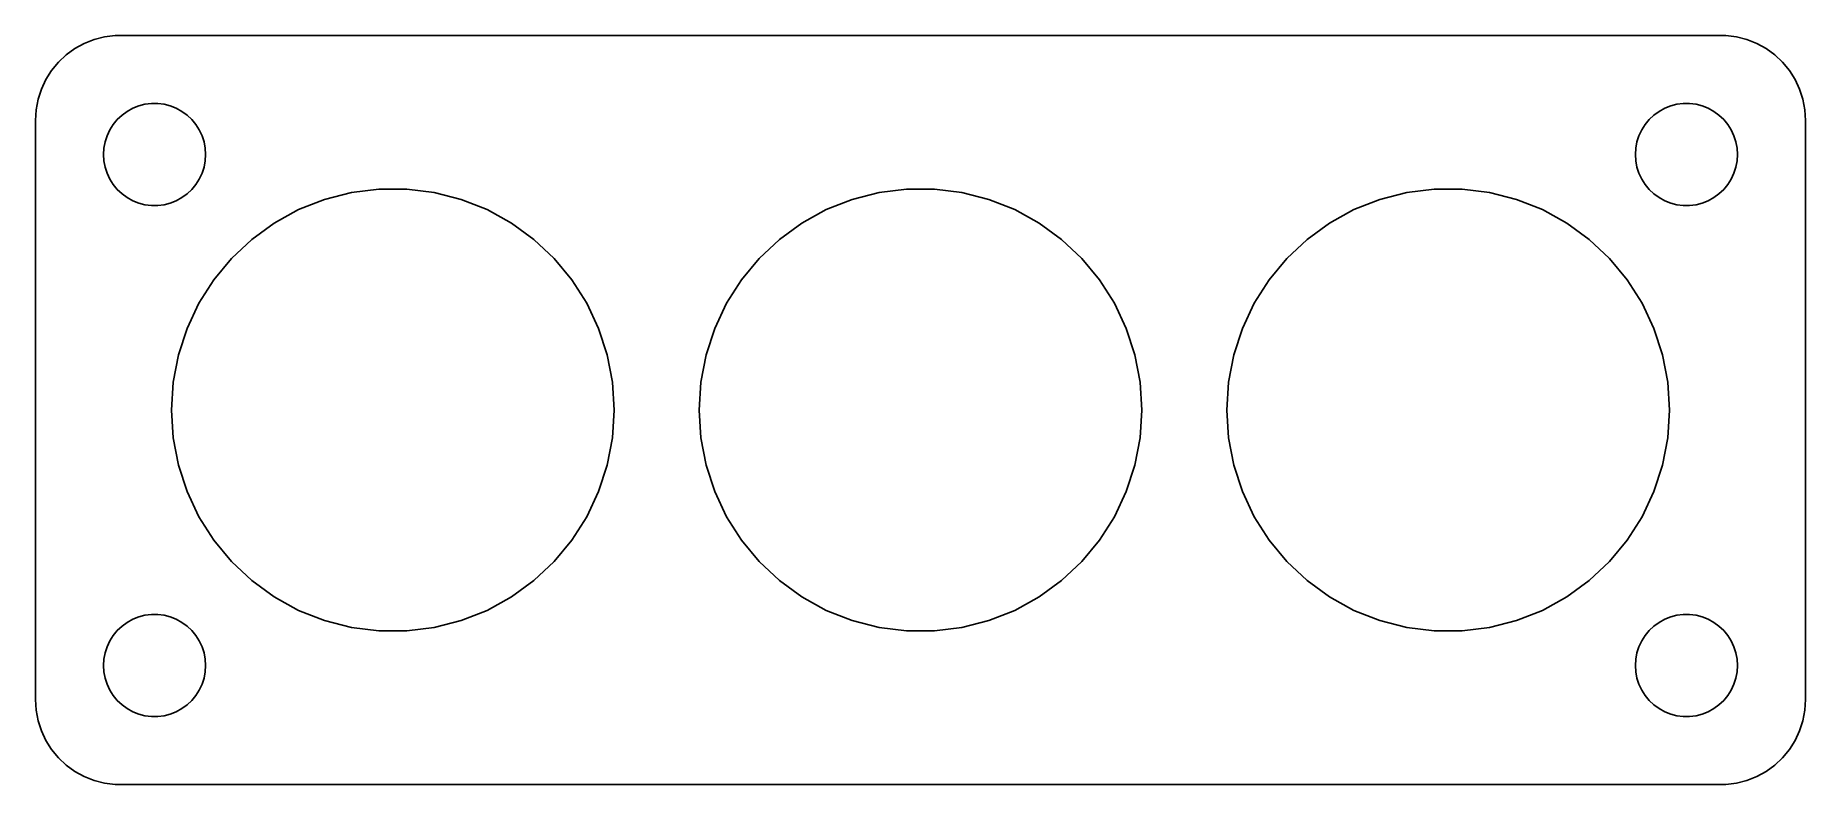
# Model space of a CAD drawing. Header units: metres. Extents: x -52 to 52, y -22 to 22.
import ezdxf

# ---------------------------------------------------------------- set-up
doc = ezdxf.new("R2010")
doc.units = ezdxf.units.M

msp = doc.modelspace()

# ---------------------------------------------------------------- linework, layer by layer
for p, q in [((-47.9369, 21.9114), (-48.5451, 21.7553)), ((-47.3139, 21.9901), (-47.9369, 21.9114)), ((47.3139, 21.9901), (-47.3139, 21.9901)), ((47.9369, 21.9114), (47.3139, 21.9901)), ((48.5451, 21.7553), (47.9369, 21.9114)), ((-50.1871, 20.8526), (-50.6448, 20.4227)), ((-49.6791, 21.2216), (-50.1871, 20.8526)), ((-49.1289, 21.5241), (-49.6791, 21.2216)), ((-48.5451, 21.7553), (-49.1289, 21.5241)), ((49.1289, 21.5241), (48.5451, 21.7553)), ((49.6791, 21.2216), (49.1289, 21.5241)), ((50.1871, 20.8526), (49.6791, 21.2216)), ((50.6448, 20.4227), (50.1871, 20.8526)), ((-51.0451, 19.9389), (-51.3815, 19.4088)), ((-50.6448, 20.4227), (-51.0451, 19.9389)), ((51.0451, 19.9389), (50.6448, 20.4227)), ((51.3815, 19.4088), (51.0451, 19.9389)), ((-51.6489, 18.8406), (-51.8429, 18.2434)), ((-51.3815, 19.4088), (-51.6489, 18.8406)), ((51.6489, 18.8406), (51.3815, 19.4088)), ((51.8429, 18.2434), (51.6489, 18.8406)), ((-51.8429, 18.2434), (-51.9606, 17.6267)), ((-46.6075, 17.533), (-46.2773, 17.7145)), ((-46.2773, 17.7145), (-45.927, 17.8532)), ((-45.927, 17.8532), (-45.5621, 17.9469)), ((-45.5621, 17.9469), (-45.1884, 17.9941)), ((-45.1884, 17.9941), (-44.8116, 17.9941)), ((-44.8116, 17.9941), (-44.4379, 17.9469)), ((-44.4379, 17.9469), (-44.0729, 17.8532)), ((-44.0729, 17.8532), (-43.7227, 17.7145)), ((-43.7227, 17.7145), (-43.3925, 17.533)), ((43.3925, 17.533), (43.7227, 17.7145)), ((43.7227, 17.7145), (44.0729, 17.8532)), ((44.0729, 17.8532), (44.4379, 17.9469)), ((44.4379, 17.9469), (44.8116, 17.9941)), ((44.8116, 17.9941), (45.1884, 17.9941)), ((45.1884, 17.9941), (45.5621, 17.9469)), ((45.5621, 17.9469), (45.927, 17.8532)), ((45.927, 17.8532), (46.2773, 17.7145)), ((46.2773, 17.7145), (46.6075, 17.533)), ((51.9606, 17.6267), (51.8429, 18.2434)), ((-51.9606, 17.6267), (-52, 17)), ((-52, 17), (-52, -17)), ((-47.6289, 16.4453), (-47.427, 16.7634)), ((-47.427, 16.7634), (-47.1869, 17.0536)), ((-47.1869, 17.0536), (-46.9123, 17.3115)), ((-46.9123, 17.3115), (-46.6075, 17.533)), ((-43.3925, 17.533), (-43.0877, 17.3115)), ((-43.0877, 17.3115), (-42.8131, 17.0536)), ((-42.8131, 17.0536), (-42.5729, 16.7634)), ((-42.5729, 16.7634), (-42.3711, 16.4453)), ((42.3711, 16.4453), (42.5729, 16.7634)), ((42.5729, 16.7634), (42.8131, 17.0536)), ((42.8131, 17.0536), (43.0877, 17.3115)), ((43.0877, 17.3115), (43.3925, 17.533)), ((46.6075, 17.533), (46.9123, 17.3115)), ((46.9123, 17.3115), (47.1869, 17.0536)), ((47.1869, 17.0536), (47.427, 16.7634)), ((47.427, 16.7634), (47.6289, 16.4453)), ((52, 17), (51.9606, 17.6267)), ((52, -17), (52, 17)), ((-47.9763, 15.376), (-47.9057, 15.7461)), ((-47.9057, 15.7461), (-47.7893, 16.1044)), ((-47.7893, 16.1044), (-47.6289, 16.4453)), ((-42.3711, 16.4453), (-42.2107, 16.1044)), ((-42.2107, 16.1044), (-42.0942, 15.7461)), ((-42.0942, 15.7461), (-42.0237, 15.376)), ((42.0237, 15.376), (42.0942, 15.7461)), ((42.0942, 15.7461), (42.2107, 16.1044)), ((42.2107, 16.1044), (42.3711, 16.4453)), ((47.6289, 16.4453), (47.7893, 16.1044)), ((47.7893, 16.1044), (47.9057, 15.7461)), ((47.9057, 15.7461), (47.9763, 15.376)), ((-48, 15), (-47.9763, 15.376)), ((-47.9763, 14.624), (-48, 15)), ((-47.9057, 14.2539), (-47.9763, 14.624)), ((-42.0237, 14.624), (-42.0942, 14.2539)), ((-42.0237, 15.376), (-42, 15)), ((-42, 15), (-42.0237, 14.624)), ((42, 15), (42.0237, 15.376)), ((42.0237, 14.624), (42, 15)), ((42.0942, 14.2539), (42.0237, 14.624)), ((47.9763, 14.624), (47.9057, 14.2539)), ((47.9763, 15.376), (48, 15)), ((48, 15), (47.9763, 14.624)), ((-47.7893, 13.8956), (-47.9057, 14.2539)), ((-47.6289, 13.5547), (-47.7893, 13.8956)), ((-47.427, 13.2366), (-47.6289, 13.5547)), ((-42.3711, 13.5547), (-42.5729, 13.2366)), ((-42.2107, 13.8956), (-42.3711, 13.5547)), ((-42.0942, 14.2539), (-42.2107, 13.8956)), ((42.2107, 13.8956), (42.0942, 14.2539)), ((42.3711, 13.5547), (42.2107, 13.8956)), ((42.5729, 13.2366), (42.3711, 13.5547)), ((47.6289, 13.5547), (47.427, 13.2366)), ((47.7893, 13.8956), (47.6289, 13.5547)), ((47.9057, 14.2539), (47.7893, 13.8956)), ((-47.1869, 12.9464), (-47.427, 13.2366)), ((-46.9123, 12.6884), (-47.1869, 12.9464)), ((-46.6075, 12.467), (-46.9123, 12.6884)), ((-43.0877, 12.6884), (-43.3925, 12.467)), ((-42.8131, 12.9464), (-43.0877, 12.6884)), ((-42.5729, 13.2366), (-42.8131, 12.9464)), ((-35.0172, 12.3637), (-33.436, 12.7697)), ((-33.436, 12.7697), (-31.8163, 12.9743)), ((-31.8163, 12.9743), (-30.1837, 12.9743)), ((-30.1837, 12.9743), (-28.564, 12.7697)), ((-28.564, 12.7697), (-26.9828, 12.3637)), ((-4.01721, 12.3637), (-2.43594, 12.7697)), ((-2.43594, 12.7697), (-0.81627, 12.9743)), ((-0.81627, 12.9743), (0.81627, 12.9743)), ((0.81627, 12.9743), (2.43594, 12.7697)), ((2.43594, 12.7697), (4.01721, 12.3637)), ((26.9828, 12.3637), (28.564, 12.7697)), ((28.564, 12.7697), (30.1837, 12.9743)), ((30.1837, 12.9743), (31.8163, 12.9743)), ((31.8163, 12.9743), (33.436, 12.7697)), ((33.436, 12.7697), (35.0172, 12.3637)), ((42.8131, 12.9464), (42.5729, 13.2366)), ((43.0877, 12.6884), (42.8131, 12.9464)), ((43.3925, 12.467), (43.0877, 12.6884)), ((46.9123, 12.6884), (46.6075, 12.467)), ((47.1869, 12.9464), (46.9123, 12.6884)), ((47.427, 13.2366), (47.1869, 12.9464)), ((-46.2773, 12.2855), (-46.6075, 12.467)), ((-45.927, 12.1468), (-46.2773, 12.2855)), ((-45.5621, 12.0531), (-45.927, 12.1468)), ((-45.1884, 12.0059), (-45.5621, 12.0531)), ((-44.8116, 12.0059), (-45.1884, 12.0059)), ((-44.4379, 12.0531), (-44.8116, 12.0059)), ((-44.0729, 12.1468), (-44.4379, 12.0531)), ((-43.7227, 12.2855), (-44.0729, 12.1468)), ((-43.3925, 12.467), (-43.7227, 12.2855)), ((-37.9657, 10.9763), (-36.5351, 11.7627)), ((-36.5351, 11.7627), (-35.0172, 12.3637)), ((-26.9828, 12.3637), (-25.4649, 11.7627)), ((-25.4649, 11.7627), (-24.0342, 10.9763)), ((-6.96574, 10.9763), (-5.53513, 11.7627)), ((-5.53513, 11.7627), (-4.01721, 12.3637)), ((4.01721, 12.3637), (5.53513, 11.7627)), ((5.53513, 11.7627), (6.96574, 10.9763)), ((24.0342, 10.9763), (25.4649, 11.7627)), ((25.4649, 11.7627), (26.9828, 12.3637)), ((35.0172, 12.3637), (36.5351, 11.7627)), ((36.5351, 11.7627), (37.9657, 10.9763)), ((43.7227, 12.2855), (43.3925, 12.467)), ((44.0729, 12.1468), (43.7227, 12.2855)), ((44.4379, 12.0531), (44.0729, 12.1468)), ((44.8116, 12.0059), (44.4379, 12.0531)), ((45.1884, 12.0059), (44.8116, 12.0059)), ((45.5621, 12.0531), (45.1884, 12.0059)), ((45.927, 12.1468), (45.5621, 12.0531)), ((46.2773, 12.2855), (45.927, 12.1468)), ((46.6075, 12.467), (46.2773, 12.2855)), ((-39.2865, 10.0167), (-37.9657, 10.9763)), ((-24.0342, 10.9763), (-22.7135, 10.0167)), ((-8.2865, 10.0167), (-6.96574, 10.9763)), ((6.96574, 10.9763), (8.2865, 10.0167)), ((22.7135, 10.0167), (24.0342, 10.9763)), ((37.9657, 10.9763), (39.2865, 10.0167)), ((-40.4766, 8.89911), (-39.2865, 10.0167)), ((-22.7135, 10.0167), (-21.5234, 8.89911)), ((-9.47658, 8.89911), (-8.2865, 10.0167)), ((8.2865, 10.0167), (9.47658, 8.89911)), ((21.5234, 8.89911), (22.7135, 10.0167)), ((39.2865, 10.0167), (40.4766, 8.89911)), ((-41.5172, 7.6412), (-40.4766, 8.89911)), ((-21.5234, 8.89911), (-20.4828, 7.6412)), ((-10.5172, 7.6412), (-9.47658, 8.89911)), ((9.47658, 8.89911), (10.5172, 7.6412)), ((20.4828, 7.6412), (21.5234, 8.89911)), ((40.4766, 8.89911), (41.5172, 7.6412)), ((-42.392, 6.26279), (-41.5172, 7.6412)), ((-20.4828, 7.6412), (-19.608, 6.26279)), ((-11.392, 6.26279), (-10.5172, 7.6412)), ((10.5172, 7.6412), (11.392, 6.26279)), ((19.608, 6.26279), (20.4828, 7.6412)), ((41.5172, 7.6412), (42.392, 6.26279)), ((-43.0871, 4.78561), (-42.392, 6.26279)), ((-19.608, 6.26279), (-18.9129, 4.78561)), ((-12.0871, 4.78561), (-11.392, 6.26279)), ((11.392, 6.26279), (12.0871, 4.78561)), ((18.9129, 4.78561), (19.608, 6.26279)), ((42.392, 6.26279), (43.0871, 4.78561)), ((-43.5916, 3.23296), (-43.0871, 4.78561)), ((-18.9129, 4.78561), (-18.4084, 3.23296)), ((-12.5916, 3.23296), (-12.0871, 4.78561)), ((12.0871, 4.78561), (12.5916, 3.23296)), ((18.4084, 3.23296), (18.9129, 4.78561)), ((43.0871, 4.78561), (43.5916, 3.23296)), ((-43.8975, 1.62932), (-43.5916, 3.23296)), ((-18.4084, 3.23296), (-18.1025, 1.62932)), ((-12.8975, 1.62932), (-12.5916, 3.23296)), ((12.5916, 3.23296), (12.8975, 1.62932)), ((18.1025, 1.62932), (18.4084, 3.23296)), ((43.5916, 3.23296), (43.8975, 1.62932)), ((-44, 0), (-43.8975, 1.62932)), ((-18.1025, 1.62932), (-18, 0)), ((-13, 0), (-12.8975, 1.62932)), ((12.8975, 1.62932), (13, 0)), ((18, 0), (18.1025, 1.62932)), ((43.8975, 1.62932), (44, 0)), ((-43.8975, -1.62932), (-44, 0)), ((-18, 0), (-18.1025, -1.62932)), ((-12.8975, -1.62932), (-13, 0)), ((13, 0), (12.8975, -1.62932)), ((18.1025, -1.62932), (18, 0)), ((44, 0), (43.8975, -1.62932)), ((-43.5916, -3.23296), (-43.8975, -1.62932)), ((-18.1025, -1.62932), (-18.4084, -3.23296)), ((-12.5916, -3.23296), (-12.8975, -1.62932)), ((12.8975, -1.62932), (12.5916, -3.23296)), ((18.4084, -3.23296), (18.1025, -1.62932)), ((43.8975, -1.62932), (43.5916, -3.23296)), ((-43.0871, -4.78561), (-43.5916, -3.23296)), ((-18.4084, -3.23296), (-18.9129, -4.78561)), ((-12.0871, -4.78561), (-12.5916, -3.23296)), ((12.5916, -3.23296), (12.0871, -4.78561)), ((18.9129, -4.78561), (18.4084, -3.23296)), ((43.5916, -3.23296), (43.0871, -4.78561)), ((-42.392, -6.26279), (-43.0871, -4.78561)), ((-18.9129, -4.78561), (-19.608, -6.26279)), ((-11.392, -6.26279), (-12.0871, -4.78561)), ((12.0871, -4.78561), (11.392, -6.26279)), ((19.608, -6.26279), (18.9129, -4.78561)), ((43.0871, -4.78561), (42.392, -6.26279)), ((-41.5172, -7.6412), (-42.392, -6.26279)), ((-19.608, -6.26279), (-20.4828, -7.6412)), ((-10.5172, -7.6412), (-11.392, -6.26279)), ((11.392, -6.26279), (10.5172, -7.6412)), ((20.4828, -7.6412), (19.608, -6.26279)), ((42.392, -6.26279), (41.5172, -7.6412)), ((-40.4766, -8.89911), (-41.5172, -7.6412)), ((-20.4828, -7.6412), (-21.5234, -8.89911)), ((-9.47658, -8.89911), (-10.5172, -7.6412)), ((10.5172, -7.6412), (9.47658, -8.89911)), ((21.5234, -8.89911), (20.4828, -7.6412)), ((41.5172, -7.6412), (40.4766, -8.89911)), ((-39.2865, -10.0167), (-40.4766, -8.89911)), ((-21.5234, -8.89911), (-22.7135, -10.0167)), ((-8.2865, -10.0167), (-9.47658, -8.89911)), ((9.47658, -8.89911), (8.2865, -10.0167)), ((22.7135, -10.0167), (21.5234, -8.89911)), ((40.4766, -8.89911), (39.2865, -10.0167)), ((-37.9657, -10.9763), (-39.2865, -10.0167)), ((-22.7135, -10.0167), (-24.0342, -10.9763)), ((-6.96574, -10.9763), (-8.2865, -10.0167)), ((8.2865, -10.0167), (6.96574, -10.9763)), ((24.0342, -10.9763), (22.7135, -10.0167)), ((39.2865, -10.0167), (37.9657, -10.9763)), ((-36.5351, -11.7627), (-37.9657, -10.9763)), ((-24.0342, -10.9763), (-25.4649, -11.7627)), ((-5.53513, -11.7627), (-6.96574, -10.9763)), ((6.96574, -10.9763), (5.53513, -11.7627)), ((25.4649, -11.7627), (24.0342, -10.9763)), ((37.9657, -10.9763), (36.5351, -11.7627)), ((-46.9123, -12.6884), (-46.6075, -12.467)), ((-46.6075, -12.467), (-46.2773, -12.2855)), ((-46.2773, -12.2855), (-45.927, -12.1468)), ((-45.927, -12.1468), (-45.5621, -12.0531)), ((-45.5621, -12.0531), (-45.1884, -12.0059)), ((-45.1884, -12.0059), (-44.8116, -12.0059)), ((-44.8116, -12.0059), (-44.4379, -12.0531)), ((-44.4379, -12.0531), (-44.0729, -12.1468)), ((-44.0729, -12.1468), (-43.7227, -12.2855)), ((-43.7227, -12.2855), (-43.3925, -12.467)), ((-43.3925, -12.467), (-43.0877, -12.6884)), ((-35.0172, -12.3637), (-36.5351, -11.7627)), ((-33.436, -12.7697), (-35.0172, -12.3637)), ((-26.9828, -12.3637), (-28.564, -12.7697)), ((-25.4649, -11.7627), (-26.9828, -12.3637)), ((-4.01721, -12.3637), (-5.53513, -11.7627)), ((-2.43594, -12.7697), (-4.01721, -12.3637)), ((4.01721, -12.3637), (2.43594, -12.7697)), ((5.53513, -11.7627), (4.01721, -12.3637)), ((26.9828, -12.3637), (25.4649, -11.7627)), ((28.564, -12.7697), (26.9828, -12.3637)), ((35.0172, -12.3637), (33.436, -12.7697)), ((36.5351, -11.7627), (35.0172, -12.3637)), ((43.0877, -12.6884), (43.3925, -12.467)), ((43.3925, -12.467), (43.7227, -12.2855)), ((43.7227, -12.2855), (44.0729, -12.1468)), ((44.0729, -12.1468), (44.4379, -12.0531)), ((44.4379, -12.0531), (44.8116, -12.0059)), ((44.8116, -12.0059), (45.1884, -12.0059)), ((45.1884, -12.0059), (45.5621, -12.0531)), ((45.5621, -12.0531), (45.927, -12.1468)), ((45.927, -12.1468), (46.2773, -12.2855)), ((46.2773, -12.2855), (46.6075, -12.467)), ((46.6075, -12.467), (46.9123, -12.6884)), ((-47.6289, -13.5547), (-47.427, -13.2366)), ((-47.427, -13.2366), (-47.1869, -12.9464)), ((-47.1869, -12.9464), (-46.9123, -12.6884)), ((-43.0877, -12.6884), (-42.8131, -12.9464)), ((-42.8131, -12.9464), (-42.5729, -13.2366)), ((-42.5729, -13.2366), (-42.3711, -13.5547)), ((-31.8163, -12.9743), (-33.436, -12.7697)), ((-30.1837, -12.9743), (-31.8163, -12.9743)), ((-28.564, -12.7697), (-30.1837, -12.9743)), ((-0.81627, -12.9743), (-2.43594, -12.7697)), ((0.81627, -12.9743), (-0.81627, -12.9743)), ((2.43594, -12.7697), (0.81627, -12.9743)), ((30.1837, -12.9743), (28.564, -12.7697)), ((31.8163, -12.9743), (30.1837, -12.9743)), ((33.436, -12.7697), (31.8163, -12.9743)), ((42.3711, -13.5547), (42.5729, -13.2366)), ((42.5729, -13.2366), (42.8131, -12.9464)), ((42.8131, -12.9464), (43.0877, -12.6884)), ((46.9123, -12.6884), (47.1869, -12.9464)), ((47.1869, -12.9464), (47.427, -13.2366)), ((47.427, -13.2366), (47.6289, -13.5547)), ((-47.9763, -14.624), (-47.9057, -14.2539)), ((-47.9057, -14.2539), (-47.7893, -13.8956)), ((-47.7893, -13.8956), (-47.6289, -13.5547)), ((-42.3711, -13.5547), (-42.2107, -13.8956)), ((-42.2107, -13.8956), (-42.0942, -14.2539)), ((-42.0942, -14.2539), (-42.0237, -14.624)), ((42.0237, -14.624), (42.0942, -14.2539)), ((42.0942, -14.2539), (42.2107, -13.8956)), ((42.2107, -13.8956), (42.3711, -13.5547)), ((47.6289, -13.5547), (47.7893, -13.8956)), ((47.7893, -13.8956), (47.9057, -14.2539)), ((47.9057, -14.2539), (47.9763, -14.624)), ((-48, -15), (-47.9763, -14.624)), ((-47.9763, -15.376), (-48, -15)), ((-47.9057, -15.7461), (-47.9763, -15.376)), ((-42.0237, -15.376), (-42.0942, -15.7461)), ((-42.0237, -14.624), (-42, -15)), ((-42, -15), (-42.0237, -15.376)), ((42, -15), (42.0237, -14.624)), ((42.0237, -15.376), (42, -15)), ((42.0942, -15.7461), (42.0237, -15.376)), ((47.9763, -15.376), (47.9057, -15.7461)), ((47.9763, -14.624), (48, -15)), ((48, -15), (47.9763, -15.376)), ((-47.7893, -16.1044), (-47.9057, -15.7461)), ((-47.6289, -16.4453), (-47.7893, -16.1044)), ((-47.427, -16.7634), (-47.6289, -16.4453)), ((-42.3711, -16.4453), (-42.5729, -16.7634)), ((-42.2107, -16.1044), (-42.3711, -16.4453)), ((-42.0942, -15.7461), (-42.2107, -16.1044)), ((42.2107, -16.1044), (42.0942, -15.7461)), ((42.3711, -16.4453), (42.2107, -16.1044)), ((42.5729, -16.7634), (42.3711, -16.4453)), ((47.6289, -16.4453), (47.427, -16.7634)), ((47.7893, -16.1044), (47.6289, -16.4453)), ((47.9057, -15.7461), (47.7893, -16.1044)), ((-52, -17), (-51.9606, -17.6267)), ((-51.9606, -17.6267), (-51.8429, -18.2434)), ((-47.1869, -17.0536), (-47.427, -16.7634)), ((-46.9123, -17.3115), (-47.1869, -17.0536)), ((-46.6075, -17.533), (-46.9123, -17.3115)), ((-46.2773, -17.7145), (-46.6075, -17.533)), ((-43.3925, -17.533), (-43.7227, -17.7145)), ((-43.0877, -17.3115), (-43.3925, -17.533)), ((-42.8131, -17.0536), (-43.0877, -17.3115)), ((-42.5729, -16.7634), (-42.8131, -17.0536)), ((42.8131, -17.0536), (42.5729, -16.7634)), ((43.0877, -17.3115), (42.8131, -17.0536)), ((43.3925, -17.533), (43.0877, -17.3115)), ((43.7227, -17.7145), (43.3925, -17.533)), ((46.6075, -17.533), (46.2773, -17.7145)), ((46.9123, -17.3115), (46.6075, -17.533)), ((47.1869, -17.0536), (46.9123, -17.3115)), ((47.427, -16.7634), (47.1869, -17.0536)), ((51.8429, -18.2434), (51.9606, -17.6267)), ((51.9606, -17.6267), (52, -17)), ((-51.8429, -18.2434), (-51.6489, -18.8406)), ((-45.927, -17.8532), (-46.2773, -17.7145)), ((-45.5621, -17.9469), (-45.927, -17.8532)), ((-45.1884, -17.9941), (-45.5621, -17.9469)), ((-44.8116, -17.9941), (-45.1884, -17.9941)), ((-44.4379, -17.9469), (-44.8116, -17.9941)), ((-44.0729, -17.8532), (-44.4379, -17.9469)), ((-43.7227, -17.7145), (-44.0729, -17.8532)), ((44.0729, -17.8532), (43.7227, -17.7145)), ((44.4379, -17.9469), (44.0729, -17.8532)), ((44.8116, -17.9941), (44.4379, -17.9469)), ((45.1884, -17.9941), (44.8116, -17.9941)), ((45.5621, -17.9469), (45.1884, -17.9941)), ((45.927, -17.8532), (45.5621, -17.9469)), ((46.2773, -17.7145), (45.927, -17.8532)), ((51.6489, -18.8406), (51.8429, -18.2434)), ((-51.6489, -18.8406), (-51.3815, -19.4088)), ((-51.3815, -19.4088), (-51.0451, -19.9389)), ((51.0451, -19.9389), (51.3815, -19.4088)), ((51.3815, -19.4088), (51.6489, -18.8406)), ((-51.0451, -19.9389), (-50.6448, -20.4227)), ((-50.6448, -20.4227), (-50.1871, -20.8526)), ((50.1871, -20.8526), (50.6448, -20.4227)), ((50.6448, -20.4227), (51.0451, -19.9389)), ((-50.1871, -20.8526), (-49.6791, -21.2216)), ((-49.6791, -21.2216), (-49.1289, -21.5241)), ((-49.1289, -21.5241), (-48.5451, -21.7553)), ((-48.5451, -21.7553), (-47.9369, -21.9114)), ((47.9369, -21.9114), (48.5451, -21.7553)), ((48.5451, -21.7553), (49.1289, -21.5241)), ((49.1289, -21.5241), (49.6791, -21.2216)), ((49.6791, -21.2216), (50.1871, -20.8526)), ((-47.9369, -21.9114), (-47.3139, -21.9901)), ((-47.3139, -21.9901), (47.3139, -21.9901)), ((47.3139, -21.9901), (47.9369, -21.9114))]:
    msp.add_line(p, q)

doc.saveas('drawing.dxf')
